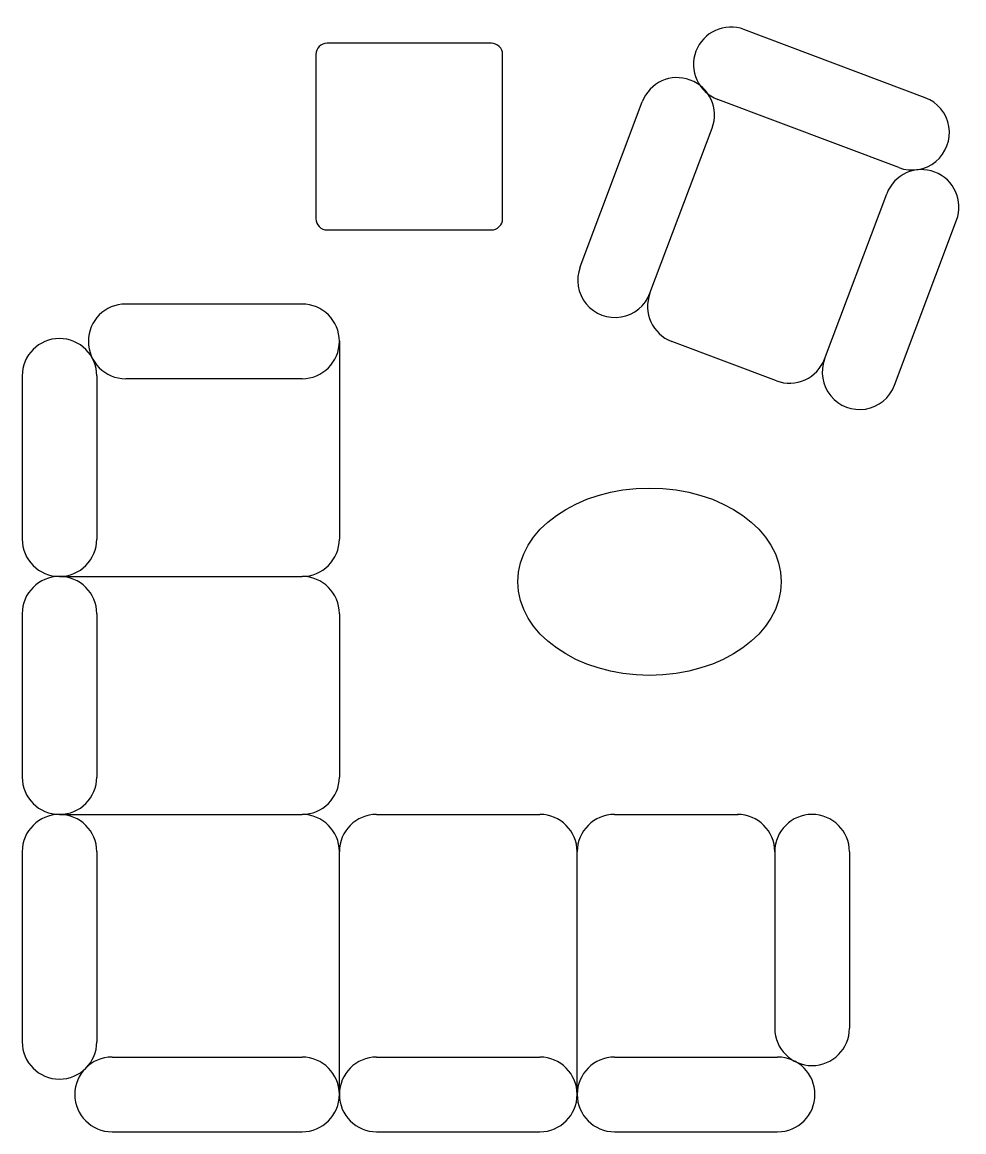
# Model space of a CAD drawing. Header units: inches. Extents: x 22.76 to 25.28, y 17.95 to 20.92.
import ezdxf

# ---------------------------------------------------------------- set-up
doc = ezdxf.new("R2010")
doc.units = ezdxf.units.IN
doc.header["$MEASUREMENT"] = 0

# ---------------------------------------------------------------- blocks, each defined once
blk = doc.blocks.new('A$C73F10792')
for p, q in [((12.3423, 11.073), (11.8567, 11.2557)), ((11.4176, 10.6196), (11.584, 11.062)), ((12.2719, 10.8858), (11.7863, 11.0685)), ((11.6048, 10.5492), (11.7712, 10.9915)), ((12.0727, 10.3731), (12.2392, 10.8155)), ((12.2599, 10.3027), (12.4263, 10.7451)), ((10.6724, 10.5204), (10.1998, 10.5204)), ((10.7724, 10.4221), (10.7724, 9.8908)), ((11.9439, 10.3147), (11.6631, 10.4204)), ((9.9224, 10.328), (9.9224, 9.8908)), ((10.1224, 10.328), (10.1224, 9.8908)), ((10.6724, 10.3204), (10.1998, 10.3204)), ((10.0224, 9.7908), (10.6724, 9.7908)), ((9.9224, 9.6908), (9.9224, 9.2535)), ((10.1224, 9.6908), (10.1224, 9.2535)), ((10.7724, 9.6908), (10.7724, 9.2535)), ((10.0224, 9.1535), (10.6724, 9.1535)), ((10.8724, 9.1535), (11.3097, 9.1535)), ((11.5097, 9.1535), (11.841, 9.1535)), ((9.9224, 9.0535), (9.9224, 8.5445)), ((10.1224, 9.0535), (10.1224, 8.5445)), ((10.7724, 8.4035), (10.7724, 9.0535)), ((11.4097, 8.4035), (11.4097, 9.0535)), ((11.9393, 9.0535), (11.9393, 8.5809)), ((12.1393, 9.0535), (12.1393, 8.5809)), ((10.1634, 8.5035), (10.6724, 8.5035)), ((10.8724, 8.5035), (11.3097, 8.5035)), ((11.5097, 8.5035), (11.9469, 8.5035)), ((10.1634, 8.3035), (10.6724, 8.3035)), ((10.8724, 8.3035), (11.3097, 8.3035)), ((11.5097, 8.3035), (11.9469, 8.3035))]:
    blk.add_line(p, q)
blk.add_lwpolyline([(10.7398, 10.7188), (11.1798, 10.7188, 0.414214), (11.2098, 10.7488), (11.2098, 11.1888, 0.414214), (11.1798, 11.2188), (10.7398, 11.2188, 0.414214), (10.7098, 11.1888), (10.7098, 10.7488, 0.414214)], format="xyb", close=True)
for centre, start, end in [((11.8215, 11.1621), 69.3842, 249.3842), ((11.6776, 11.0267), 339.3842, 159.3842), ((12.3071, 10.9794), 249.3842, 69.3842), ((12.3328, 10.7803), 339.3842, 159.3842), ((11.5112, 10.5844), 159.3842, 339.3842), ((10.1998, 10.4204), 90, 270), ((10.6724, 10.4204), 270, 90), ((11.6984, 10.5139), 159.3842, 249.3842), ((10.0224, 10.328), 0, 180), ((11.9791, 10.4083), 249.3842, 339.3842), ((12.1663, 10.3379), 159.3842, 339.3842), ((10.0224, 9.8908), 180, 0), ((10.6724, 9.8908), 270, 0), ((10.0224, 9.6908), 0, 180), ((10.6724, 9.6908), 0, 90), ((10.0224, 9.2535), 180, 0), ((10.6724, 9.2535), 270, 0), ((10.0224, 9.0535), 0, 180), ((10.6724, 9.0535), 0, 90), ((10.8724, 9.0535), 90, 180), ((11.3097, 9.0535), 0, 90), ((11.5097, 9.0535), 90, 180), ((11.8393, 9.0535), 0, 90), ((12.0393, 9.0535), 0, 180), ((12.0393, 8.5809), 180, 0), ((10.0224, 8.5445), 180, 0), ((10.1634, 8.4035), 90, 270), ((10.6724, 8.4035), 270, 90), ((10.8724, 8.4035), 90, 270), ((11.3097, 8.4035), 270, 90), ((11.5097, 8.4035), 90, 270), ((11.9469, 8.4035), 270, 90), ((11.9469, 8.4035), 270, 90)]:
    blk.add_arc(centre, 0.1, start, end)
blk.add_ellipse((11.6036, 9.7768), major_axis=(0.3531, 0), ratio=0.710329)

msp = doc.modelspace()

# ---------------------------------------------------------------- block references
msp.add_blockref('A$C73F10792', (12.8388, 9.6465))

doc.saveas('drawing.dxf')
